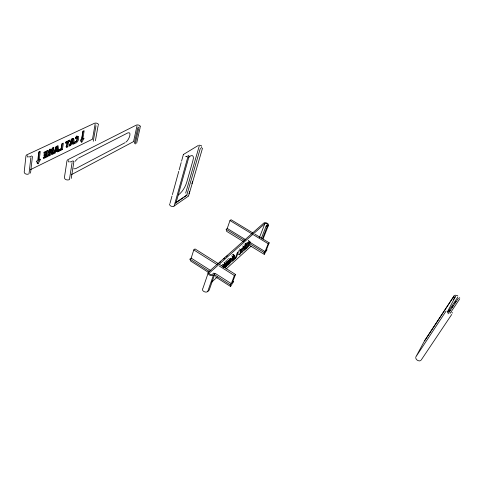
<?xml version="1.0" encoding="UTF-8"?>
<svg xmlns="http://www.w3.org/2000/svg" width="484" height="484" viewBox="0 0 484 484"><rect width="100%" height="100%" fill="white"/><g stroke="black" fill="none" stroke-linecap="round" stroke-linejoin="round"><path stroke-width="0.73" d="M98.651 125.15C98.542 123.269 95.941 122.712 94.447 123.269L26.668 154.898M27.54 157.088L27.703 155.63M29.028 173.696L30.855 157.633M30.528 173.127L32.458 156.38M39.24 151.528L38.296 159.29L39.216 159.871L40.674 159.169L38.054 163.773L37.135 163.193L39.101 159.738M39.216 159.871L40.257 151.407L38.78 152.097L37.752 160.579L36.282 161.293L38.054 163.773M45.46 157.645L45.647 156.223L43.608 157.203L43.427 158.625L45.46 157.645L44.546 157.064L43.191 157.717M45.786 155.122L45.974 153.694L44.31 154.487L44.129 155.921L45.786 155.122L44.873 154.547L43.766 155.074M46.107 152.654L46.289 151.22L44.25 152.188L44.062 153.628L46.107 152.654L45.187 152.079L43.826 152.726M47.214 150.439L46.476 156.138L47.384 156.713L48.225 150.3L46.627 151.056L45.798 157.482L47.384 156.713M48.588 152.732L49.537 150.863L49.773 149.108M50.451 151.438L50.766 149.096L49.259 149.81L48.551 155.176L50.451 151.438L49.537 150.863M52.466 150.748L52.109 153.416L53.01 153.985L53.742 148.648L51.842 152.375L51.528 154.705L53.01 153.985M53.845 147.874L52.314 148.358L48.418 156.211L49.985 155.455L53.845 147.874L52.931 147.305M58.969 151.105L59.181 149.629L60.815 148.842L60.603 150.312L58.969 151.105L58.068 150.542M60.923 150.161L61.831 143.839L63.356 143.119L62.436 149.423L60.923 150.161L60.022 149.598M60.53 149.356L61.541 148.866L62.351 143.258M169.533 204.024C169.406 206.027 172.183 206.964 173.774 206.269M65.921 146.755L66.913 146.271L67.47 142.574M67.802 146.827L68.474 142.387L66.98 143.101L66.314 147.547L67.802 146.827L66.913 146.271M69.877 141.376L70.101 139.912L65.885 141.915L65.667 143.385L69.877 141.376L68.982 140.826L65.37 142.544M68.498 161.989L68.722 160.531M74.548 143.476L74.754 142.175L76.678 141.068L77.549 136.355L78.505 136.385C79.213 139.247 77.821 143.01 74.548 143.476L73.659 142.931M69.442 179.401L72.092 162.642M77.016 137.94L75.316 138.739L75.522 137.438L77.252 136.458L77.016 137.94L76.127 137.395L76.357 135.919M71.215 178.445L73.889 161.716M83.157 130.958L81.947 138.297L82.831 138.835L84.095 138.224L81.633 142.532L80.271 140.07L81.554 139.452L82.879 131.37L84.162 130.765L82.831 138.835M92.523 138.999L95.142 124.055M93.243 141.298L96.001 125.671M95.402 140.747L98.07 125.81M234.365 255.249L233.451 260.174L232.235 261.269C231.249 258.916 236.367 255.528 233.1 254.463M452.419 313.069L451.953 312.289M246.64 244.269L245.63 249.169L244.481 250.204C243.555 247.911 248.619 244.547 245.406 243.506M133.602 141.431L136.996 125.925M134.322 143.464L137.734 127.933M135.242 144.008L138.672 128.478M136.651 143.246L140.094 127.746M187.786 157.221L174.179 205.918M199.196 146.174L185.681 193.074M202.536 148.11L188.566 195.911M169.999 203.341L171.989 196.068M172.389 194.61L178.765 171.336M179.165 169.884L181.161 162.612M181.561 161.154L183.357 154.59M175.74 203.843L189.056 156.368L188.827 155.794M200.334 148.328L186.77 195.082L175.698 202.736M201.108 148.116L201.532 146.652M188.96 193.727L189.595 191.555M191.918 183.605L192.553 181.433M139.459 126.893L138.037 127.625M208.435 272.365L190.702 261.064L189.964 259.128L191.186 258.129L193.788 249.913L195.004 248.921L218.417 263.677M56.144 146.731L55.182 149.562L56.09 150.131L56.707 149.834L56.834 151.093L55.926 150.53L54.638 151.147L54.214 152.399L55.115 152.968L55.545 151.716L57.898 150.621L58.8 151.183L57.269 151.928L56.918 148.546L58.013 145.654L58.8 151.183M56.09 150.131L57.535 145.878L56.114 146.555L53.536 153.737L55.115 152.968M56.011 147.977L56.489 146.561M208.283 272.698L202.899 288.404A2.965 1.996 19.1 0 0 203.728 291.404A2.965 1.996 19.1 0 0 207.715 291.519L209.161 290.182L214.914 273.817L213.777 273.091L212.319 274.398A1.627 1.065 19.1 0 1 210.135 274.319A1.627 1.065 19.1 0 1 209.663 272.71L264.833 223.681A1.446 0.835 21.2 0 1 266.708 223.808A1.446 0.835 21.2 0 1 267.241 225.127L266.696 226.524M72.019 138.606L70.815 142.078L71.711 142.629L72.297 142.344L72.388 143.591L71.499 143.04L70.271 143.633L69.847 144.855L70.737 145.406L71.16 144.178L73.356 143.161L74.24 143.712L72.781 144.413C72.116 139.731 74.004 133.705 74.24 143.712M243.833 241.861L226.615 231.316L226.191 229.307L227.238 228.448L229.979 220.559L231.025 219.712L253.017 233.028M71.711 142.629L73.157 138.46L71.807 139.102L69.23 146.138L70.737 145.406M207.715 291.519L213.462 275.124L214.914 273.817M221.89 265.674L222.991 266.369L223.487 264.984L225.102 263.538L224.001 262.842M223.753 267.295L224.249 265.922L222.93 267.101M225.102 263.538L224.606 264.917L222.991 266.369M223.886 267.422L225.369 263.296L226.633 262.165L225.538 261.475M224.655 267.658L226.633 262.165M228.642 260.368L227.456 261.433L225.586 266.605L228.642 260.368L227.365 259.569M235.393 257.47L234.873 258.886L233.584 260.053L234.105 258.631L235.393 257.47L234.147 256.689M238.787 250.349L240.04 251.123L240.566 249.702L243.882 246.737L242.641 245.969M239.38 254.814L240.984 250.512L242.163 249.454L240.56 253.749L239.38 254.814L238.14 254.046M243.882 246.737L243.355 248.153L240.04 251.123M235.502 274.446L232.447 282.559L233.578 281.482L230.602 286.492L230.166 284.725L231.31 283.636L234.365 275.517L235.502 274.446L219.682 264.476M246.41 243.525L247.639 244.281C247.366 242.666 251.136 241.649 248.28 240.905M249.514 241.661L248.97 243.095L247.639 244.281M249.738 241.48L247.929 246.084L246.368 247.608L245.89 248.873C247.645 248.153 251.849 241.498 249.738 241.48L248.504 240.729M259.388 237.698L264.833 223.681M261.439 238.08L266.097 226.155L267.241 225.127M262.455 238.697L267.138 226.772L268.275 225.744A2.68 1.549 21.2 0 0 267.283 223.299A2.68 1.549 21.2 0 0 263.798 223.063L208.531 271.984A3.025 1.972 19.1 0 0 209.403 274.972A3.025 1.972 19.1 0 0 213.462 275.124M263.048 239.054L268.275 225.744M249.575 245.376L264.246 254.36L264.089 252.485L265.069 251.553L268.209 243.736L269.183 242.823L254.953 234.202M269.183 242.823L266.043 250.627L267.017 249.702L264.246 254.36M233.99 255.588L231.921 259.914L232.411 259.478L232.163 260.616L229.283 263.937L232.871 256.593L233.99 255.588L232.725 254.802M246.283 244.589L244.238 248.83L244.698 248.413L244.438 249.544L241.679 252.739L245.225 245.533L246.283 244.589L245.043 243.827M48.025 155.388L49.072 154.88L52.611 147.935M447.379 311.877L455.432 296.541L453.363 299.681M229.864 259.273L225.223 267.604L226.47 266.484L231.104 258.166L229.864 259.273L228.593 258.48M81.112 141.376L82.867 138.303M459.643 299.015L450.041 313.414M451.723 314.467L421.153 360.096M424.595 340.796L454.294 295.627M447.525 312.579L457.864 296.988M448.958 311.95L450.205 310.069M451.868 307.57L453.115 305.688M454.779 303.19L456.025 301.314M448.027 313.856L458.39 298.259M75.074 161.335L77.537 158.704M454.167 295.809L424.468 340.984L415.877 356.883L446.079 311.109M244.414 240.754L244.741 240.403M26.378 155.134L25.954 155.902L24.2 172.08C24.327 174.016 26.868 174.549 28.429 174.125M211.762 282.045L217.304 276.993M226.167 268.91L251.093 246.174M219.621 262.552L220.704 261.59M223.614 259.031L224.812 257.972M226.04 256.883L227.286 255.788M125.919 142.108C129.059 140.082 132.229 131.17 127.837 132.888L78.487 158.111M188.591 157.445C192.336 153.64 194.544 155.818 192.85 160.863L186.636 182.589C185.088 187.356 182.365 191.93 178.342 195.004M174.046 206.111L188.433 196.105M176.345 202.5L182.952 197.926M184.15 197.097L187.157 195.022M420.717 360.586C418.829 361.723 415.677 359.818 415.689 357.519M183.466 154.45L198.325 145.43M71.239 174.748L133.409 141.679M75.994 168.493L125.011 142.72M30.468 169.654L92.341 139.253M58.612 150.276L59.701 149.75L60.603 150.312M55.182 149.562L55.799 149.266L55.926 150.53M70.815 142.078L71.408 141.794L71.499 143.04M66.084 142.544L67.579 141.83M31.787 155.951L29.808 156.852L28.417 156.852M69.158 179.709C67.464 180.429 64.414 179.739 64.42 177.537L66.98 160.742L67.645 159.793L136.264 125.126C137.807 124.533 140.445 125.162 140.62 127.056M74.445 142.677L76.877 140.898L77.749 136.083M75.407 137.644L76.127 137.395M75.534 168.704L73.798 168.825M455.063 295.186L457.797 295.772M199.063 145.182L201.501 145.605M186.146 156.598L188.796 155.769M186.152 156.598L185.735 156.556M69.593 161.844L71.003 161.844L72.951 160.882L73.683 161.335M266.097 226.155L267.138 226.772M229.979 220.559L252.279 234.081M253.549 234.855L268.209 243.736M227.238 228.448L245.836 239.804M250.325 242.544L265.069 251.553M226.191 229.307L244.819 240.699M249.314 243.452L264.089 252.485M246.882 242.26L248.117 243.016M245.303 243.597L246.544 244.353M246.707 245.334L247.929 246.084M243.984 244.777L245.225 245.533M70.271 143.633L71.16 144.178M239.314 248.927L240.566 249.702M232.998 254.554L234.262 255.34M61.541 148.866L62.436 149.423M231.6 255.8L232.871 256.593M54.638 151.147L55.545 151.716M226.173 260.634L227.456 261.433M224.267 262.606L225.369 263.296M49.072 154.88L49.985 155.455M222.38 264.288L223.487 264.984M193.788 249.913L217.243 264.712M219.149 265.916L234.365 275.517M191.186 258.129L210.927 270.683M215.386 273.514L231.31 283.636M189.964 259.128L209.439 271.524M214.466 274.724L230.166 284.725M215.398 276.806L230.602 286.492M459.582 297.551L459.776 298.144M57.402 147.16L57.898 150.621M72.878 139.065L73.356 143.161M71.735 141.866L71.838 143.203M228.508 263.133L227.692 265.377L228.865 264.312L230.741 259.164L228.508 263.133M237.378 252.557L235.121 258.662L236.319 257.579L238.576 251.48L237.378 252.557"/></g></svg>
